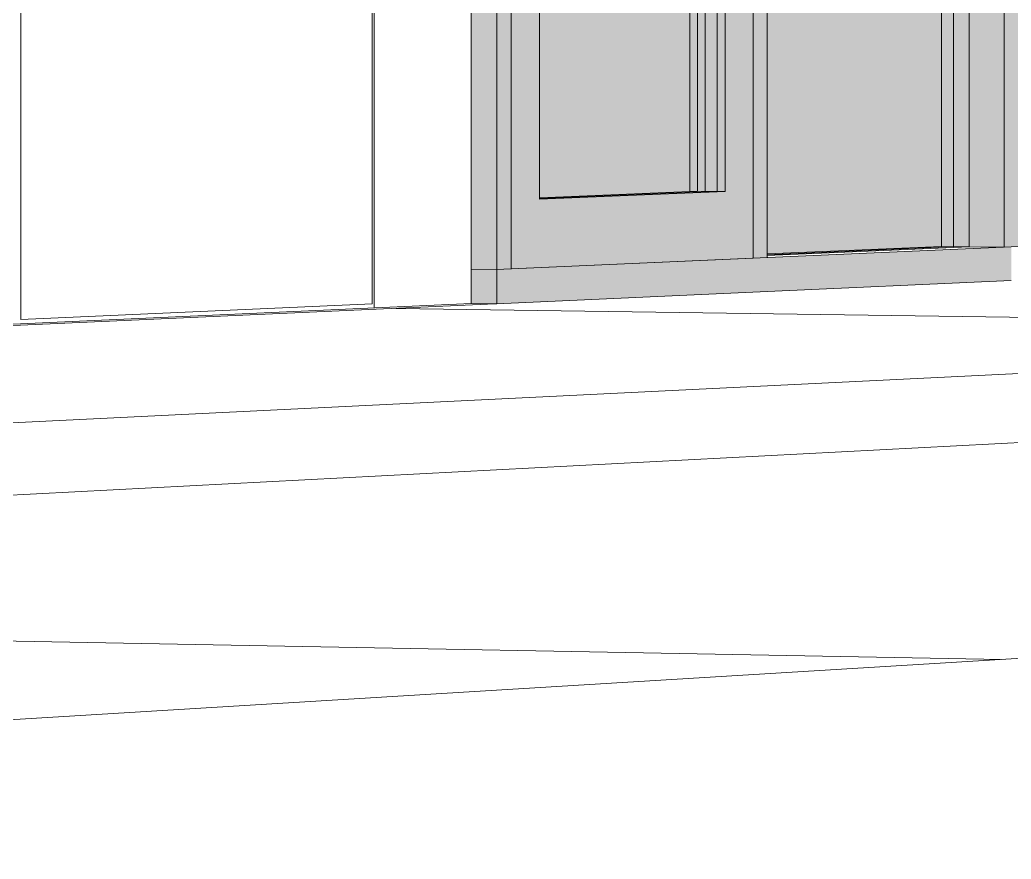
# Model space of a CAD drawing. Header units: inches. Extents: x 31213 to 31218, y -65 to 66.
# Drawn here: x 31214.00166 to 31214.02596, y 65.95866 to 65.97923 of the extents above; entities that cross this region are included whole.
import ezdxf

# ---------------------------------------------------------------- set-up
doc = ezdxf.new("R2010")
doc.units = ezdxf.units.IN
doc.header["$MEASUREMENT"] = 0
for name, color, linetype, lineweight in [('A-DETL', 90, 'Continuous', 9), ('A-DOOR', 31, 'Continuous', 13), ('A-GLAZ-CURT', 52, 'Continuous', 9), ('A-GLAZ-CWMG', 51, 'Continuous', 9), ('A-WALL-PATT', 111, 'Continuous', 13), ('C-BLDG-PADS', 91, 'Continuous', 9), ('C-TOPO', 7, 'Continuous', 9), ('Conc', 7, 'Continuous', 9), ('EOP-PR', 4, 'Continuous', 9), ('L-SITE-WALL', 31, 'Continuous', 13)]:
    doc.layers.add(name, color=color, linetype=linetype, lineweight=lineweight)

# ---------------------------------------------------------------- blocks, each defined once
blk = doc.blocks.new('FP_1-Looking North East')
at = {"layer": 'A-WALL-PATT', "lineweight": 9}
for p, q in [((31214.001686, 65.971883), (31214.001686, 66.013043)), ((31214.0103, 65.972272), (31214.0103, 66.012863)), ((31214.010345, 65.972168), (31214.010345, 65.992515)), ((31214.001686, 65.971883), (31214.0103, 65.972272)), ((31214.0103, 65.972166), (31214.0103, 65.972166)), ((31214.010345, 65.972168), (31214.010345, 65.972168)), ((31214.001686, 65.971776), (31214.001686, 65.971776))]:
    blk.add_line(p, q, dxfattribs=at)

msp = doc.modelspace()

# ---------------------------------------------------------------- hatches: boundary and pattern name
at = {"layer": 'A-DOOR', "lineweight": 5}
h = msp.add_hatch(color=256, dxfattribs=at)
h.paths.add_polyline_path([(31214.013704, 65.973125), (31214.019637, 65.973386), (31214.019637, 66.012475), (31214.013704, 66.012597), (31214.013704, 65.976503)], flags=0)
h.paths.add_polyline_path([(31214.014404, 65.974834), (31214.014404, 66.010905), (31214.018949, 66.010824), (31214.018949, 65.975021)], flags=0)
at = {"layer": 'A-DOOR', "lineweight": 5, "transparency": 33554496}
msp.add_hatch(color=256, dxfattribs=at).paths.add_polyline_path([(31214.014404, 65.974845), (31214.018755, 65.975024), (31214.018755, 66.010823), (31214.014404, 66.010901), (31214.014404, 65.975022)], flags=0)
at = {"layer": 'A-DOOR', "lineweight": 5}
for points in [[(31214.018755, 65.975024), (31214.018755, 66.010823), (31214.018271, 66.01082), (31214.018271, 65.97503)], [(31214.018949, 65.975021), (31214.018949, 66.010824), (31214.018755, 66.01082), (31214.018755, 65.975024)]]:
    msp.add_hatch(color=256, dxfattribs=at).paths.add_polyline_path(points, flags=0)
at = {"layer": 'A-GLAZ-CURT', "transparency": 33554458}
msp.add_hatch(color=256, dxfattribs=at).paths.add_polyline_path([(31214.019982, 65.973452), (31214.024928, 65.973669), (31214.024928, 66.012343), (31214.019982, 66.012445), (31214.019982, 65.973665)], flags=0)
at = {"layer": 'A-GLAZ-CWMG', "lineweight": 5}
for points in [[(31214.013353, 65.97311), (31214.013353, 66.013025), (31214.012725, 66.013021), (31214.012725, 65.973119)], [(31214.013353, 65.97311), (31214.013704, 65.973125), (31214.013704, 66.013017), (31214.013353, 66.013025), (31214.013353, 65.976503)], [(31214.025793, 65.973657), (31214.02613, 65.973672), (31214.02613, 66.012753), (31214.025793, 66.01276), (31214.025793, 65.976501)], [(31214.019637, 65.973386), (31214.019981, 65.973401), (31214.019981, 66.012468), (31214.019637, 66.012475), (31214.019637, 65.976502)], [(31214.024928, 65.973669), (31214.024928, 66.012341), (31214.024256, 66.012341), (31214.024256, 65.973678)], [(31214.025243, 65.973665), (31214.025793, 65.973665), (31214.025793, 66.012348), (31214.024928, 66.012341), (31214.024928, 65.973669)], [(31214.018089, 65.975022), (31214.018272, 65.97503), (31214.018272, 66.01082), (31214.018089, 66.01082), (31214.018089, 65.97503)], [(31214.013353, 65.972273), (31214.013529, 65.972281), (31214.013529, 65.973118), (31214.013353, 65.97311)]]:
    msp.add_hatch(color=256, dxfattribs=at).paths.add_polyline_path(points, flags=0)
at = {"layer": 'A-GLAZ-CWMG'}
for points in [[(31214.019809, 65.972565), (31214.025962, 65.972844), (31214.025962, 65.973665), (31214.019809, 65.973394)], [(31214.013529, 65.972281), (31214.019809, 65.972565), (31214.019809, 65.973394), (31214.013529, 65.973118)], [(31214.013304, 65.97227), (31214.013353, 65.972273), (31214.013353, 65.97311), (31214.012725, 65.973119), (31214.012725, 65.972279)]]:
    msp.add_hatch(color=256, dxfattribs=at).paths.add_polyline_path(points, flags=0)

# ---------------------------------------------------------------- linework, layer by layer
at = {"layer": 'A-DETL'}
msp.add_line((31214.025735, 65.963551), (31213.880703, 65.966253), dxfattribs=at)
at = {"layer": 'A-DOOR'}
for p, q in [((31214.013704, 65.973125), (31214.013704, 66.012597)), ((31214.019637, 66.012475), (31214.019637, 65.973386)), ((31214.014404, 66.010905), (31214.014404, 65.974834)), ((31214.018271, 65.97503), (31214.018271, 66.01082)), ((31214.018465, 66.010821), (31214.018465, 65.975028)), ((31214.018755, 66.010823), (31214.018755, 65.975024)), ((31214.018949, 65.975021), (31214.018949, 66.010824)), ((31214.018755, 65.975024), (31214.014404, 65.974845)), ((31214.014404, 65.974834), (31214.018949, 65.975021)), ((31214.014405, 65.974871), (31214.018271, 65.97503)), ((31214.018465, 65.975028), (31214.014405, 65.97486)), ((31214.018755, 65.975024), (31214.018271, 65.97503)), ((31214.018465, 65.975028), (31214.018755, 65.975024)), ((31214.018949, 65.975021), (31214.018755, 65.975024)), ((31214.019637, 65.973386), (31214.013704, 65.973125))]:
    msp.add_line(p, q, dxfattribs=at)
at = {"layer": 'A-GLAZ-CURT'}
for p, q in [((31214.024544, 66.01234), (31214.024544, 65.973674)), ((31214.024928, 65.973669), (31214.024928, 66.012343)), ((31214.019982, 65.973452), (31214.024928, 65.973669)), ((31214.024544, 65.973674), (31214.019983, 65.973474)), ((31214.024544, 65.973674), (31214.024928, 65.973669))]:
    msp.add_line(p, q, dxfattribs=at)
at = {"layer": 'A-GLAZ-CWMG'}
for p, q in [((31214.013353, 66.013025), (31214.013353, 65.97311)), ((31214.013704, 65.973125), (31214.013704, 66.013017)), ((31214.025793, 66.01276), (31214.025793, 65.973657)), ((31214.019637, 66.012475), (31214.019637, 65.973386)), ((31214.019981, 65.973401), (31214.019981, 66.012468)), ((31214.024256, 66.012357), (31214.024256, 65.973678)), ((31214.018089, 66.010835), (31214.018089, 65.975022)), ((31214.025962, 65.973665), (31214.019809, 65.973394)), ((31214.024256, 65.973678), (31214.019984, 65.973491)), ((31214.024928, 65.973669), (31214.024256, 65.973678)), ((31214.025793, 65.973657), (31214.024928, 65.973669)), ((31214.02613, 65.973672), (31214.025793, 65.973657)), ((31214.019809, 65.973394), (31214.013529, 65.973118)), ((31214.019981, 65.973401), (31214.019637, 65.973386)), ((31214.013353, 65.97311), (31214.012725, 65.973119)), ((31214.013353, 65.97311), (31214.012725, 65.973119)), ((31214.013704, 65.973125), (31214.013353, 65.97311)), ((31214.013529, 65.973118), (31214.013353, 65.97311)), ((31214.013353, 65.97227), (31214.013353, 65.97311)), ((31214.019809, 65.972562), (31214.025962, 65.972842)), ((31214.013529, 65.972278), (31214.019809, 65.972562)), ((31214.012725, 65.972279), (31214.013304, 65.97227)), ((31214.013304, 65.97227), (31214.013353, 65.97227)), ((31214.013353, 65.97227), (31214.013529, 65.972278))]:
    msp.add_line(p, q, dxfattribs=at)
at = {"layer": 'C-BLDG-PADS'}
msp.add_line((31213.94471, 65.96916), (31214.013304, 65.97227), dxfattribs=at)
at = {"layer": 'C-TOPO'}
msp.add_line((31213.94471, 65.96916), (31214.013304, 65.97227), dxfattribs=at)
msp.add_line((31213.94471, 65.96916), (31214.013304, 65.97227), dxfattribs=at)
at = {"layer": 'Conc'}
for p, q in [((31214.347006, 65.985554), (31213.875296, 65.961019)), ((31214.047803, 65.971628), (31214.010887, 65.972158)), ((31213.888, 65.96377), (31214.047803, 65.971628))]:
    msp.add_line(p, q, dxfattribs=at)
at = {"layer": 'EOP-PR'}
msp.add_line((31213.94532, 65.958658), (31214.191173, 65.973618), dxfattribs=at)
at = {"layer": 'L-SITE-WALL'}
for p, q in [((31214.012724, 65.972276), (31214.012724, 66.032695)), ((31213.944709, 65.969195), (31214.012724, 65.972276))]:
    msp.add_line(p, q, dxfattribs=at)

# ---------------------------------------------------------------- block references
at = {"layer": 'L-SITE-WALL', "lineweight": 9}
msp.add_blockref('FP_1-Looking North East', (0, 0), dxfattribs=at)

doc.saveas('drawing.dxf')
